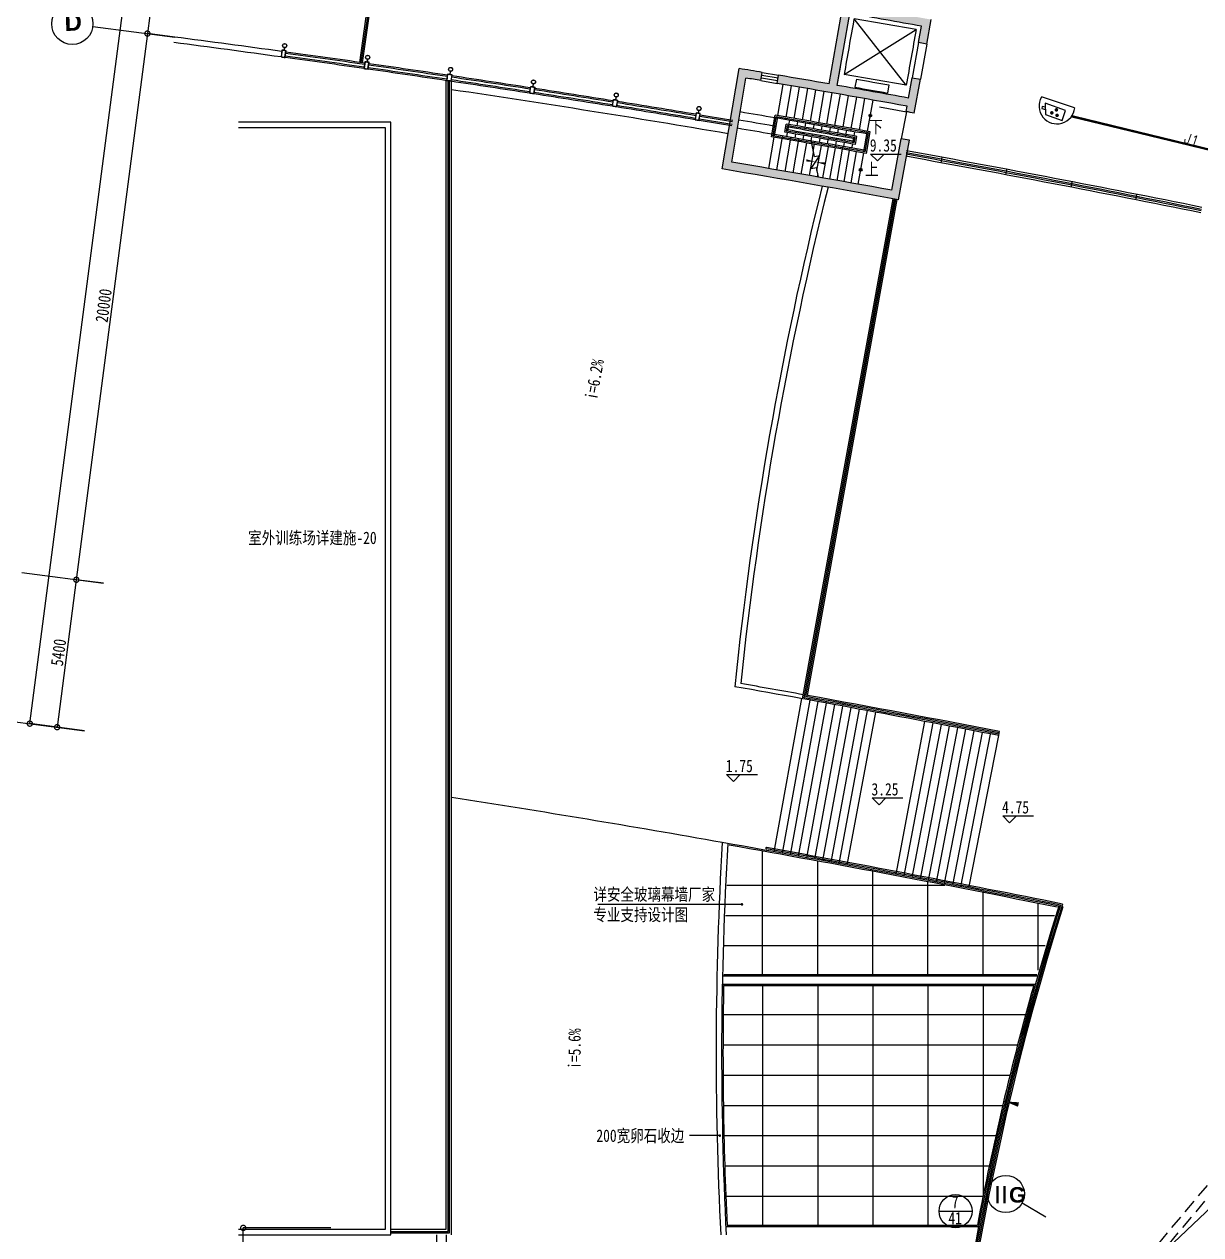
# Model space of a CAD drawing. Extents: x 23317406 to 24383751, y 42324270 to 43451021.
# Drawn here: x 23915256 to 23957967, y 42930376 to 42974335 of the extents above; entities that cross this region are included whole.
import ezdxf

# ---------------------------------------------------------------- set-up
doc = ezdxf.new("R2010")
doc.units = 0
doc.header["$MEASUREMENT"] = 0
doc.linetypes.add('DASHED', pattern=[0.75, 0.5, -0.25])
doc.layers.get('0').update_dxf_attribs({"linetype": 'CONTINUOUS'})
doc.layers.get('DEFPOINTS').update_dxf_attribs({"linetype": 'CONTINUOUS'})
for name, color, linetype in [('11111', 7, 'CONTINUOUS'), ('WZ', 7, 'CONTINUOUS'), ('墙', 7, 'CONTINUOUS'), ('柱填充', 8, 'CONTINUOUS'), ('柱形', 7, 'CONTINUOUS'), ('标注', 7, 'CONTINUOUS'), ('栏杆', 146, 'CONTINUOUS'), ('楼梯', 5, 'CONTINUOUS'), ('汉字', 7, 'CONTINUOUS'), ('监控管线', 11, 'CONTINUOUS'), ('监控设备', 1, 'CONTINUOUS'), ('辅助件', 9, 'CONTINUOUS'), ('边界', 9, 'CONTINUOUS'), ('门窗', 7, 'CONTINUOUS')]:
    doc.layers.add(name, color=color, linetype=linetype)
doc.styles.add('HZTXT', font='txt', dxfattribs={"width": 0.9, "bigfont": 'HZTXT'})
doc.styles.add('Q1', font='SimSun.ttf', dxfattribs={"width": 0.8, "height": 450})
doc.styles.add('Q200', font='SimSun.ttf', dxfattribs={"width": 0.8, "height": 450})
doc.styles.add('T-SG-01$0$Arial', font='ARIALBD.TTF')
doc.dimstyles.new('Q2', dxfattribs={"dimscale": 150, "dimtxt": 2.5, "dimasz": 2.5, "dimexe": 0, "dimexo": 0, "dimgap": 0.5, "dimtad": 1, "dimdec": 4, "dimdsep": 46, "dimtxsty": 'Q200', "dimblk1": 'DOTSMALL', "dimblk2": 'DOTSMALL', "dimsah": 1, "dimcen": 2.5, "dimadec": 0, "dimazin": 0, "dimtfac": 1, "dimtdec": 3, "dimtmove": 2, "dimatfit": 3, "dimldrblk": 'DOTSMALL', "dimfxl": 1, "dimtolj": 1, "dimtzin": 10, "dimarcsym": 0})

# ---------------------------------------------------------------- blocks, each defined once
blk = doc.blocks.new('_DOTSMALL')
at = {"color": 0, "linetype": 'ByBlock', "const_width": 0.5}
blk.add_lwpolyline([(-0.0625, 0, 1), (0.0625, 0, 1)], format="xyb", close=True, dxfattribs=at)
blk = doc.blocks.new('*D209')
at = {"color": 0, "linetype": 'ByBlock'}
for p, q in [((23921021, 42912809), (23919729, 42902893)), ((23922012, 42912680), (23921021, 42912809)), ((23920721, 42902764), (23919729, 42902893))]:
    blk.add_line(p, q, dxfattribs=at)
at = {"layer": 'DEFPOINTS', "color": 0, "linetype": 'ByBlock'}
for p in [(23922012, 42912680), (23919729, 42902893), (23920721, 42902764)]:
    blk.add_point(p, dxfattribs=at)
at = {"color": 0, "linetype": 'ByBlock', "xscale": 375, "yscale": 375, "zscale": 375}
for p, rotation in [((23921021, 42912809), 82.58110362599969), ((23919729, 42902893), 262.5811036259997)]:
    blk.add_blockref('_DOTSMALL', p, dxfattribs=dict(at, rotation=rotation))
at = {"color": 0, "linetype": 'ByBlock', "insert": (23920077, 42907890), "char_height": 450, "attachment_point": 5, "rotation": 82.5811, "style": 'Q200'}
blk.add_mtext('\\A1;10000', dxfattribs=at)
blk = doc.blocks.new('*D210')
at = {"color": 0, "linetype": 'ByBlock'}
for p, q in [((23919729, 42902893), (23917147, 42883060)), ((23920721, 42902764), (23919729, 42902893)), ((23918138, 42882931), (23917147, 42883060))]:
    blk.add_line(p, q, dxfattribs=at)
at = {"layer": 'DEFPOINTS', "color": 0, "linetype": 'ByBlock'}
for p in [(23920721, 42902764), (23917147, 42883060), (23918138, 42882931)]:
    blk.add_point(p, dxfattribs=at)
at = {"color": 0, "linetype": 'ByBlock', "xscale": 375, "yscale": 375, "zscale": 375}
for p, rotation in [((23919729, 42902893), 82.5811036260263), ((23917147, 42883060), 262.5811036260264)]:
    blk.add_blockref('_DOTSMALL', p, dxfattribs=dict(at, rotation=rotation))
at = {"color": 0, "linetype": 'ByBlock', "insert": (23918141, 42893015), "char_height": 450, "attachment_point": 5, "rotation": 82.5811, "style": 'Q200'}
blk.add_mtext('\\A1;20000', dxfattribs=at)
blk = doc.blocks.new('*D211')
at = {"color": 0, "linetype": 'ByBlock'}
for p, q in [((23917147, 42883060), (23916450, 42877706)), ((23918138, 42882931), (23917147, 42883060)), ((23917441, 42877576), (23916450, 42877706))]:
    blk.add_line(p, q, dxfattribs=at)
at = {"layer": 'DEFPOINTS', "color": 0, "linetype": 'ByBlock'}
for p in [(23918138, 42882931), (23916450, 42877706), (23917441, 42877576)]:
    blk.add_point(p, dxfattribs=at)
at = {"color": 0, "linetype": 'ByBlock', "xscale": 375, "yscale": 375, "zscale": 375}
for p, rotation in [((23917147, 42883060), 82.58110351373733), ((23916450, 42877706), 262.5811035137373)]:
    blk.add_blockref('_DOTSMALL', p, dxfattribs=dict(at, rotation=rotation))
at = {"color": 0, "linetype": 'ByBlock', "insert": (23916501, 42880422), "char_height": 450, "attachment_point": 5, "rotation": 82.5811, "style": 'Q200'}
blk.add_mtext('\\A1;5400', dxfattribs=at)
blk = doc.blocks.new('*D212')
at = {"color": 0, "linetype": 'ByBlock'}
for p, q in [((23915459, 42877835), (23925575, 42955529)), ((23927557, 42955271), (23925575, 42955529)), ((23917441, 42877576), (23915459, 42877835))]:
    blk.add_line(p, q, dxfattribs=at)
at = {"layer": 'DEFPOINTS', "color": 0, "linetype": 'ByBlock'}
for p in [(23925575, 42955529), (23927557, 42955271), (23917441, 42877576)]:
    blk.add_point(p, dxfattribs=at)
at = {"color": 0, "linetype": 'ByBlock', "xscale": 375, "yscale": 375, "zscale": 375}
for p, rotation in [((23925575, 42955529), 82.58181509032646), ((23915459, 42877835), 262.5818150903265)]:
    blk.add_blockref('_DOTSMALL', p, dxfattribs=dict(at, rotation=rotation))
at = {"color": 0, "linetype": 'ByBlock', "insert": (23920219, 42916720), "char_height": 450, "attachment_point": 5, "rotation": 82.5818, "style": 'Q200'}
blk.add_mtext('\\A1;78350', dxfattribs=at)
blk = doc.blocks.new('*D266')
at = {"color": 0, "linetype": 'ByBlock'}
for p, q in [((23926388, 42859524), (23923207, 42859524)), ((23923207, 42852024), (23923207, 42859524)), ((23926388, 42852024), (23923207, 42852024))]:
    blk.add_line(p, q, dxfattribs=at)
at = {"layer": 'DEFPOINTS', "color": 0, "linetype": 'ByBlock'}
for p in [(23923207, 42859524), (23926388, 42859524), (23926388, 42852024)]:
    blk.add_point(p, dxfattribs=at)
at = {"color": 0, "linetype": 'ByBlock', "xscale": 375, "yscale": 375, "zscale": 375}
for p, rotation in [((23923207, 42859524), 90), ((23923207, 42852024), 270)]:
    blk.add_blockref('_DOTSMALL', p, dxfattribs=dict(at, rotation=rotation))
at = {"color": 0, "linetype": 'ByBlock', "insert": (23922907, 42855774), "char_height": 450, "attachment_point": 5, "rotation": 90, "style": 'Q200'}
blk.add_mtext('\\A1;7500', dxfattribs=at)
blk = doc.blocks.new('M100')
at = {"layer": '门窗'}
blk.add_line((0, 1000), (0, 0), dxfattribs=at)
blk = doc.blocks.new('A$C0D034E6C')
at = {"layer": '标注'}
blk.add_line((0, 600), (1200, 600), dxfattribs=at)
at = {"layer": '汉字'}
blk.add_circle((600, 600), 600, dxfattribs=at)
at = {"layer": '汉字', "color": 0, "style": 'Q1', "width": 0.8}
for s, p in [('7', (464, 705)), ('41', (341, 122))]:
    blk.add_text(s, height=450, dxfattribs=at).set_placement(p)
blk = doc.blocks.new('A$C46B536CB')
at = {"layer": '柱形'}
blk.add_line((0, 277), (116, 942), dxfattribs=at)
at = {"layer": '楼梯'}
for p, q in [((2865, 2302), (609, 2695)), ((2507, 282), (609, 2695)), ((251, 675), (2865, 2302)), ((2507, 282), (251, 675)), ((698, 505), (645, 210)), ((1878, 295), (1825, 0))]:
    blk.add_line(p, q, dxfattribs=at)
for centre, radius, start, end in [((540181, -94026), 548173, 169.8374, 170.05187), ((542421, -94510), 548173, 169.8277, 170.04217), ((97184, 539815), 547873, 259.85667, 259.98199), ((97184, 539815), 548173, 259.85667, 259.98192)]:
    blk.add_arc(centre, radius, start, end, dxfattribs=at)
blk = doc.blocks.new('A$C28016630')
at = {"layer": 'WZ'}
for p, q in [((1282, 582), (78, 983)), ((111, 632), (96, 555)), ((96, 555), (227, 520)), ((223, 601), (111, 632)), ((219, 743), (228, 340)), ((952, 486), (219, 743)), ((834, 122), (957, 487)), ((228, 340), (834, 122))]:
    blk.add_line(p, q, dxfattribs=at)
at = {"layer": 'WZ', "const_width": 63.8}
for points in [[(488, 390, 1), (425, 402, 1)], [(655, 500, 1), (592, 512, 1)], [(680, 300, 1), (616, 311, 1)]]:
    blk.add_lwpolyline(points, format="xyb", close=True, dxfattribs=at)
at = {"layer": 'WZ'}
blk.add_arc((644, 646), 650, 149.9091, 354.3172, dxfattribs=at)

msp = doc.modelspace()

# ---------------------------------------------------------------- hatches: boundary and pattern name
at = {"layer": '柱填充'}
h = msp.add_hatch(color=256, dxfattribs=at)
h.paths.add_polyline_path([(23945226.76566, 42974723.99382, -0.0012071074), (23947830.76376, 42974260.77343), (23947723.68398, 42973668.37658), (23948019.02615, 42973615.7042), (23948179.34836, 42974502.65377, 0.0014808823), (23944983.00982, 42975071.24459), (23944474.17209, 42972165.5323, 0.0008534921), (23942640.40418, 42972482.91007), (23942589.74722, 42972187.21787, -0.0021973591), (23947306.04707, 42971357.88649), (23947270.4722, 42971161.07583, -0.0001377107), (23947565.69451, 42971107.74037), (23947787.78886, 42972336.43154), (23947492.44668, 42972389.10392), (23947359.39669, 42971653.03225, 0.0012063309), (23944769.66308, 42972113.71457)])
h.paths.add_polyline_path([(23946754.63653, 42968307.32134, 0.0027241008), (23940939.97252, 42969323.46665), (23941456.41817, 42972380.14527, -0.0002522831), (23941998.46994, 42972288.17843), (23942048.80132, 42972583.92621, 0.0003898921), (23941210.58459, 42972725.90436), (23940594.18169, 42969077.61033, -0.0030010749), (23946996.49657, 42967958.77005), (23947387.82016, 42970123.68714, 0.000137964), (23947092.59783, 42970177.02256)])

# ---------------------------------------------------------------- linework, layer by layer
for p, q in [((23917746.0451, 42974252.79193), (23920720.931, 42973865.42399)), ((23915163.59217, 42954420.21931), (23918138.47806, 42954032.85137)), ((23914466.32987, 42949065.4247), (23917441.21576, 42948678.05676)), ((23952338.73135, 42931014.50599), (23951477.48848, 42931522.7877))]:
    msp.add_line(p, q)
at = {"color": 2}
for centre, radius in [((23917002.32363, 42974349.63392), 750), ((23950891.16927, 42931857.23469), 675)]:
    msp.add_circle(centre, radius, dxfattribs=at)
at = {"layer": '11111'}
msp.add_lwpolyline([(23943982.5292, 42969332.70131, 0, 80, 0.0001168635), (23943646.8073, 42969391.50341, 0, 0, 0.0005960422), (23942047.27692, 42969668.89149, 0, 0, 0), (23942385.04606, 42971640.16385, 0, 0, -0.0013158392), (23945970.68538, 42971013.01131, 0, 0, -0.0011528618)], format="xyseb", dxfattribs=at)
at = {"layer": '墙', "ltscale": 100}
msp.add_line((23927433.63654, 42972948.36374), (23928862.31507, 42982946.79391), dxfattribs=at)
at = {"layer": '墙', "linetype": 'DASHED', "ltscale": 1000}
for p, q in [((23966390.07421, 42941936.12643), (23955630.8589, 42929113.79292)), ((23966781.6964, 42941936.12643), (23956090.48556, 42929194.83751))]:
    msp.add_line(p, q, dxfattribs=at)
at = {"layer": '墙', "ltscale": 1500}
for p, q in [((23940602.84136, 42939775.68778), (23952053.47724, 42939775.68778)), ((23940596.74367, 42939475.68778), (23951968.01266, 42939475.68778)), ((23940724.92796, 42930675.68777), (23949900.52471, 42930675.68777))]:
    msp.add_line(p, q, dxfattribs=at)
at = {"layer": '墙', "ltscale": 5000}
for start, end in [(67.1172342395, 67.1172342395), (66.2587266313, 66.2587266313), (64.4772342395, 64.4772342395), (64.9387266313, 64.9387266313)]:
    msp.add_arc((23850578.58196, 42857442.58139), 533172.67138, start, end, dxfattribs=at)
at = {"layer": '墙'}
for centre, radius, start, end in [((23850634.74669, 42857737.27781), 530172.67138, 79.4743453394, 79.4743453394), ((23850639.30178, 42857736.37231), 530172.67138, 78.1227654233, 78.1227654233), ((23850644.55659, 42857735.23786), 530172.67138, 77.5606287088, 77.5606287088), ((23850649.0789, 42857734.18074), 530172.67138, 76.2090487927, 76.2090487927), ((24071027.47124, 42936974.66003), 130654.70416, 166.0585432351, 174.1560831727), ((24070569.99999, 42936945.68856), 130000, 165.9909116342, 174.0630190791), ((23850576.93007, 42435186.63292), 523126.65237, 79.7637998521, 80.0166411816), ((23850576.93007, 42435186.63292), 522976.65237, 78.970118718, 80.0377203398), ((23850576.93007, 42435186.63292), 517326.65237, 79.9789757645, 81.0823697709), ((24071027.47124, 42936974.66003), 130654.70416, 176.6449761651, 182.89506755), ((23850576.93007, 42435186.63292), 517326.65237, 78.596035833, 79.9789757645), ((24071027.47124, 42936974.66003), 130454.70416, 176.6552596041, 182.8995094132), ((24048184.14004, 42912227.62671), 100000, 162.4929734398, 198.1689089277), ((24048184.14004, 42912227.62671), 99850, 162.4837744123, 198.1689117429), ((23850576.93007, 42435186.63292), 517326.65237, 78.5848973331, 78.59046657)]:
    msp.add_arc(centre, radius, start, end, dxfattribs=at)
at = {"layer": '柱形'}
for p, q in [((23944474.17209, 42972165.5323), (23944983.00982, 42975071.24459)), ((23944769.66308, 42972113.71457), (23945226.76566, 42974723.99382)), ((23948019.02615, 42973615.7042), (23948179.34836, 42974502.65377)), ((23947723.68398, 42973668.37658), (23947830.76376, 42974260.77343)), ((23948019.02615, 42973615.7042), (23947723.68398, 42973668.37658)), ((23924697.09264, 42973483.33224), (23924683.45162, 42973384.267)), ((23924703.03656, 42973482.51378), (23924689.39553, 42973383.44853)), ((23927709.88973, 42973060.73037), (23927695.70792, 42972961.74109)), ((23927715.82908, 42973059.87946), (23927701.64728, 42972960.89018)), ((23940594.18169, 42969077.61033), (23941210.58459, 42972725.90436)), ((23930720.13037, 42972619.62042), (23930705.3809, 42972520.71414)), ((23930726.06475, 42972618.73546), (23930711.31527, 42972519.82917)), ((23940939.97252, 42969323.46665), (23941456.41817, 42972380.14527)), ((23941998.46994, 42972288.17843), (23942048.80132, 42972583.92621)), ((23942589.74722, 42972187.21787), (23942640.40418, 42972482.91007)), ((23947359.39669, 42971653.03225), (23947492.44668, 42972389.10392)), ((23947492.44668, 42972389.10392), (23947787.78886, 42972336.43154)), ((23947565.69451, 42971107.74037), (23947787.78886, 42972336.43154)), ((23933728.10202, 42972163.29445), (23933712.78535, 42972064.47441)), ((23933734.03122, 42972162.37545), (23933718.71455, 42972063.55541)), ((23936733.11883, 42971688.51814), (23936717.26274, 42971589.78322)), ((23936739.04292, 42971687.56677), (23936723.18684, 42971588.83185)), ((23939735.69655, 42971198.55323), (23939719.30153, 42971099.90637)), ((23939741.61537, 42971197.56953), (23939725.22034, 42971098.92267)), ((23947270.4722, 42971161.07583), (23947306.04707, 42971357.88649)), ((23946754.63653, 42968307.32134), (23947092.59783, 42970177.02256)), ((23946996.49657, 42967958.77005), (23947387.82016, 42970123.68714))]:
    msp.add_line(p, q, dxfattribs=at)
for points in [[(23924578.02138, 42973146.42029, -0.0000690579), (23924726.61924, 42973125.95876), (23924760.7218, 42973373.62187, 0.0000690261), (23924612.12394, 42973394.0834)], [(23924584.78386, 42973151.54653, -0.0000635325), (23924721.4939, 42973132.72192), (23924753.95953, 42973368.4972, 0.0000635047), (23924617.2495, 42973387.32182)], [(23927588.9804, 42972724.47368, -0.0000690579), (23927737.46431, 42972703.20097), (23927772.91882, 42972950.67416, 0.0000690261), (23927624.43491, 42972971.94687)], [(23927595.77078, 42972729.56291, -0.0000635325), (23927732.37598, 42972709.99202), (23927766.12867, 42972945.5865, 0.0000635047), (23927629.52347, 42972965.15739)], [(23930745.65334, 42972261.93872, 0.0000690579), (23930597.29391, 42972284.06293), (23930634.16761, 42972531.32865, -0.0000690261), (23930782.52703, 42972509.20443)], [(23930740.60404, 42972268.75885, 0.0000635325), (23930604.11337, 42972289.11313), (23930639.21713, 42972524.51009, -0.0000635047), (23930775.7078, 42972504.15581)], [(23933751.57252, 42971805.4722, 0.0000690579), (23933603.34246, 42971828.4472), (23933641.63413, 42972075.4973, -0.0000690261), (23933789.86419, 42972052.5223)], [(23933746.56244, 42971812.32119, 0.0000635325), (23933610.19078, 42971833.45819), (23933646.64445, 42972068.64988, -0.0000635047), (23933783.01611, 42972047.51288)], [(23936754.63495, 42971330.57306, 0.0000690579), (23936606.53257, 42971354.35718), (23936646.17278, 42971601.19449, -0.0000690261), (23936794.27516, 42971577.41036)], [(23936749.66235, 42971337.4493, 0.0000635325), (23936613.40816, 42971359.3307), (23936651.14564, 42971594.31981, -0.0000635047), (23936787.39983, 42971572.43842)], [(23939607.28737, 42970865.08853, -0.0000690579), (23939755.25766, 42970840.49599), (23939796.24523, 42971087.11314, 0.0000690261), (23939648.27494, 42971111.70568)], [(23939614.19001, 42970870.02442, -0.0000635325), (23939750.32268, 42970847.39928), (23939789.34285, 42971082.17881, 0.0000635047), (23939653.21018, 42971104.80395)]]:
    msp.add_lwpolyline(points, format="xyb", close=True, dxfattribs=at)
for centre, radius in [((23924710.29537, 42973557.22194), 75), ((23924710.29537, 42973557.22194), 69), ((23927723.49576, 42973134.54687), 75), ((23927723.49576, 42973134.54687), 69), ((23930734.15967, 42972693.35765), 75), ((23930734.15967, 42972693.35765), 69), ((23933742.55412, 42972236.94998), 75), ((23933742.55412, 42972236.94998), 69), ((23936747.97294, 42971762.09365), 75), ((23936747.97294, 42971762.09365), 69), ((23939750.95223, 42971272.04652), 75), ((23939750.95223, 42971272.04652), 69)]:
    msp.add_circle(centre, radius, dxfattribs=at)
for centre, radius, start, end in [((23850592.86982, 42435187.7807), 547772.67138, 79.7749480874, 80.0515965909), ((23850592.88397, 42435187.85065), 545122.67138, 80.3417393991, 80.431096077), ((23850592.88397, 42435187.85065), 544822.67138, 80.3417393991, 80.3995584251), ((23850592.88397, 42435187.85065), 545122.67138, 80.0830552726, 80.2786583103), ((23850592.88397, 42435187.85065), 544822.67138, 79.7750615143, 80.2786583103), ((23850592.86982, 42435187.78071), 545122.67136, 79.7750497834, 80.0515203189), ((23850592.88397, 42435187.85065), 544622.67138, 79.7435082695, 79.7750692381), ((23850592.88397, 42435187.85065), 543622.67138, 79.7434889174, 79.7751079427), ((23850592.88397, 42435187.85065), 541722.67138, 79.7751818752, 80.3994982451), ((23850592.88397, 42435187.85065), 541422.67138, 79.743446091, 80.431239733)]:
    msp.add_arc(centre, radius, start, end, dxfattribs=at)
at = {"layer": '标注'}
msp.add_point((23950863.16358, 42935219.52834), dxfattribs=at)
msp.add_point((23950863.16358, 42935219.52834), dxfattribs=at)
msp.add_point((23950863.16358, 42935219.52834), dxfattribs=at)
msp.add_solid([(23951368.92838, 42935185.66965), (23951330.60854, 42935023.46802), (23950863.16358, 42935219.52834)], dxfattribs=at)
at = {"layer": '栏杆', "ltscale": 100}
for p, q in [((23927483.13378, 42972941.29107), (23928911.81231, 42982939.72123)), ((23927532.63103, 42972934.21839), (23928961.30956, 42982932.64856))]:
    msp.add_line(p, q, dxfattribs=at)
at = {"layer": '栏杆'}
for p, q in [((23930645, 42930500.68936), (23930645, 42972276.9533)), ((23930695, 42930450.68936), (23930695, 42972269.49715)), ((23942382.58898, 42970244.28448), (23942517.9994, 42971032.74123)), ((23942440.33185, 42970285.10668), (23942558.81596, 42970975.00633)), ((23942868.31247, 42970414.42086), (23942919.33629, 42970710.04998)), ((23942926.08913, 42970455.19521), (23942960.10501, 42970652.28129)), ((23945388.5, 42970024.59407), (23945423.38629, 42970221.52794)), ((23945429.01069, 42969966.63223), (23945481.34012, 42970262.03304)), ((23945787.70885, 42969699.75174), (23945910.38179, 42970388.91889)), ((23945828.17151, 42969641.75637), (23945968.36916, 42970429.37597)), ((23928570, 42930500.68778), (23930645, 42930500.68778)), ((23928570, 42930450.68778), (23930695, 42930450.68778))]:
    msp.add_line(p, q, dxfattribs=at)
for centre, radius, start, end in [((23850592.88397, 42435187.85065), 543672.67138, 79.8964258685, 80.2655668424), ((23850592.88397, 42435187.85065), 543622.67138, 79.9016947107, 80.2602980002), ((23850592.88397, 42435187.85065), 543422.67138, 79.9438842475, 80.2181084634), ((23850592.88397, 42435187.85065), 543372.67138, 79.9491555134, 80.2128371975), ((23850592.88397, 42435187.85065), 543122.67138, 79.9438784237, 80.2181142872), ((23850592.88397, 42435187.85065), 543172.67138, 79.9491535721, 80.2128391388), ((23942201.14698, 42944411.01642), 25, 79.799968532, 259.79996854)]:
    msp.add_arc(centre, radius, start, end, dxfattribs=at)
at = {"layer": '栏杆', "ltscale": 300}
for radius, start, end in [(542872.67138, 79.8964103383, 80.2655823726), (542922.67138, 79.9016879162, 80.2603047947)]:
    msp.add_arc((23850592.88397, 42435187.85065), radius, start, end, dxfattribs=at)
at = {"layer": '栏杆', "ltscale": 100}
for centre, radius, start, end in [((23850576.93007, 42435186.63292), 517376.65237, 78.5954420754, 79.7999685343), ((23850576.93007, 42435186.63292), 517426.65237, 78.589276839, 79.7999685343), ((24048184.14004, 42912227.62671), 99950, 162.4610808421, 198.1783158091), ((24048184.14004, 42912227.62671), 99900, 162.4291578635, 198.1783158091)]:
    msp.add_arc(centre, radius, start, end, dxfattribs=at)
at = {"layer": '楼梯'}
for p, q in [((23942616.55805, 42971015.82399), (23942811.21051, 42972149.23054)), ((23942912.46021, 42970964.92131), (23943107.73858, 42972098.2202)), ((23943208.33421, 42970913.85523), (23943404.23843, 42972047.04609)), ((23943504.17997, 42970862.62575), (23943700.70997, 42971995.70825)), ((23943799.99739, 42970811.2329), (23943997.15312, 42971944.20669)), ((23944095.78639, 42970759.67669), (23944293.56778, 42971892.54143)), ((23944391.54686, 42970707.95713), (23944589.95386, 42971840.71247)), ((23944687.27873, 42970656.07424), (23944886.31127, 42971788.71984)), ((23944982.9819, 42970604.02805), (23945182.63993, 42971736.56355)), ((23945278.65628, 42970551.81855), (23945478.93973, 42971684.24362)), ((23945574.30179, 42970499.44577), (23945775.2106, 42971631.76006)), ((23945869.91832, 42970446.90973), (23946071.45244, 42971579.11289)), ((23942489.61079, 42970276.6458), (23942608.09489, 42970966.54544)), ((23942895.47948, 42970866.37358), (23942903.96984, 42970915.64745)), ((23942975.36104, 42970446.69351), (23943009.37692, 42970643.77959)), ((23943017.88089, 42970693.0511), (23943043.3928, 42970840.86566)), ((23943191.29906, 42970815.31689), (23943199.81664, 42970864.58606)), ((23943296.54238, 42970543.39321), (23943305.07355, 42970592.66003)), ((23943313.60473, 42970641.92684), (23943339.19827, 42970789.72728)), ((23943487.09041, 42970764.09684), (23943495.63519, 42970813.36129)), ((23943592.18353, 42970492.11508), (23943600.74191, 42970541.37717)), ((23943609.3003, 42970590.63927), (23943634.97546, 42970738.42556)), ((23943782.85342, 42970712.71344), (23943791.4254, 42970761.97317)), ((23943904.9675, 42970539.1884), (23943930.72427, 42970686.96049)), ((23944078.588, 42970661.16671), (23944087.18719, 42970710.4217)), ((23944200.60624, 42970487.57426), (23944226.44461, 42970635.3321)), ((23944374.29408, 42970609.45666), (23944382.92047, 42970658.7069)), ((23944496.21643, 42970435.79686), (23944522.1364, 42970583.5404)), ((23944669.97155, 42970557.58332), (23944678.62514, 42970606.82878)), ((23944791.79798, 42970383.85621), (23944817.79953, 42970531.58542)), ((23944965.62033, 42970505.5467), (23944974.30112, 42970554.78737)), ((23942286.49517, 42969093.9607), (23942481.14764, 42970227.36726)), ((23942581.33602, 42969043.2406), (23942776.61438, 42970176.53948)), ((23942785.10475, 42970225.81334), (23942793.59511, 42970275.08721)), ((23942876.1488, 42968992.35767), (23943072.05302, 42970125.54854)), ((23942941.34516, 42970249.60744), (23942966.85707, 42970397.42199)), ((23943080.57059, 42970174.81771), (23943089.08817, 42970224.08687)), ((23943236.82412, 42970198.52551), (23943262.41766, 42970346.32596)), ((23943270.94884, 42970395.59277), (23943279.48002, 42970444.85958)), ((23943270.94884, 42970395.59277), (23943279.48002, 42970444.85958)), ((23943376.00823, 42970123.6589), (23943384.55301, 42970172.92336)), ((23943532.27483, 42970147.28041), (23943557.94999, 42970295.0667)), ((23943566.50837, 42970344.32879), (23943575.06676, 42970393.59089)), ((23943671.41757, 42970072.33695), (23943679.98956, 42970121.59668)), ((23943827.69719, 42970095.87215), (23943853.45396, 42970243.64424)), ((23943862.03955, 42970292.9016), (23943870.62514, 42970342.15896)), ((23943887.79632, 42970440.67368), (23943896.38191, 42970489.93104)), ((23944123.09111, 42970044.30075), (23944148.92949, 42970192.05859)), ((23944157.54228, 42970241.3112), (23944166.15507, 42970290.56381)), ((23944183.38065, 42970389.06904), (23944191.99345, 42970438.32165)), ((23944418.45651, 42969992.56622), (23944444.37648, 42970140.30977)), ((23944453.01647, 42970189.55762), (23944461.65646, 42970238.80547)), ((23944478.93644, 42970337.30116), (23944487.57644, 42970386.54901)), ((23944713.7933, 42969940.66859), (23944739.79486, 42970088.39779)), ((23944748.46204, 42970137.64086), (23944757.12923, 42970186.88393)), ((23944774.4636, 42970285.37007), (23944783.13079, 42970334.61314)), ((23945043.87889, 42970085.56096), (23945052.57327, 42970134.79923)), ((23945069.96203, 42970233.27578), (23945078.65641, 42970282.51406)), ((23945087.35079, 42970331.75233), (23945113.43394, 42970479.46716)), ((23945261.24033, 42970453.3468), (23945269.94831, 42970502.58268)), ((23945339.26694, 42970033.31791), (23945356.71008, 42970131.78484)), ((23945356.71008, 42970131.78484), (23945374.15322, 42970230.25177)), ((23945382.87479, 42970279.48524), (23945409.03951, 42970427.18564)), ((23945738.48303, 42969708.51636), (23945861.15597, 42970397.68351)), ((23943170.93345, 42968941.31194), (23943367.46345, 42970074.39444)), ((23943465.68986, 42968890.10342), (23943662.84558, 42970023.07722)), ((23943760.41794, 42968838.73213), (23943906.06146, 42969672.95826)), ((23943895.12897, 42969726.49982), (23943938.50992, 42969975.03397)), ((23943947.1073, 42970024.28928), (23943955.70467, 42970073.54458)), ((23944034.86839, 42969018.54382), (23944194.46179, 42969930.29516)), ((23944203.08274, 42969979.54634), (23944211.70369, 42970028.79753)), ((23944251.56819, 42968752.75163), (23944450.39222, 42969885.43384)), ((23944459.03674, 42969934.6809), (23944467.68127, 42969983.92795)), ((23944506.93501, 42968707.86312), (23944706.30115, 42969840.45004)), ((23944714.96924, 42969889.69295), (23944723.63733, 42969938.93586)), ((23944762.28031, 42968662.85239), (23944962.18852, 42969795.34376)), ((23944970.88018, 42969844.58251), (23944979.57184, 42969893.82127)), ((23945009.10137, 42969888.60785), (23945035.18451, 42970036.32268)), ((23945017.60405, 42968617.71945), (23945218.05427, 42969750.11501)), ((23945226.76949, 42969799.3496), (23945235.48472, 42969848.58419)), ((23945272.90615, 42968572.46431), (23945473.89834, 42969704.7638)), ((23945304.38065, 42969836.38404), (23945330.54537, 42969984.08444)), ((23945482.63713, 42969753.99421), (23945491.37592, 42969803.22462)), ((23945528.18657, 42968527.08698), (23945729.72068, 42969659.29014)), ((23944055.1176, 42968787.19807), (23944066.93553, 42968854.66955)), ((23942482.82375, 42944284.04202), (23943486.57698, 42949844.16607)), ((23942777.75108, 42944230.71142), (23943784.72537, 42949790.25302)), ((23943072.64746, 42944177.20996), (23944082.84247, 42949736.16724)), ((23943367.51279, 42944123.53766), (23944380.92818, 42949681.90876)), ((23943662.34698, 42944069.69454), (23944678.98241, 42949627.47759)), ((23943957.14993, 42944015.68063), (23944977.00506, 42949572.87376)), ((23944251.92153, 42943961.49592), (23945274.99602, 42949518.09728)), ((23944546.66169, 42943907.14046), (23945572.9552, 42949463.14816)), ((23944841.37032, 42943852.61424), (23945870.88249, 42949408.02644)), ((23945136.0473, 42943797.9173), (23946168.7778, 42949352.73212)), ((23946903.43925, 42943466.15137), (23947955.47238, 42949017.3428)), ((23947197.89199, 42943410.25985), (23948253.141, 42948960.84086)), ((23947492.31231, 42943354.19774), (23948550.77683, 42948904.16647)), ((23947786.70009, 42943297.96507), (23948848.37978, 42948847.31965)), ((23948081.05525, 42943241.56186), (23949145.94975, 42948790.30043)), ((23948375.37768, 42943184.98813), (23949443.48663, 42948733.10883)), ((23948669.66729, 42943128.24389), (23949740.99033, 42948675.74485)), ((23948963.92397, 42943071.32917), (23950038.46075, 42948618.20853)), ((23949258.14763, 42943014.24398), (23950335.89778, 42948560.49989)), ((23949552.33816, 42942956.98834), (23950633.30133, 42948502.61893)), ((23930219.99999, 42930375.68857), (23930220, 42923375.68857)), ((23930569.99999, 42930375.68857), (23930570, 42923375.68857))]:
    msp.add_line(p, q, dxfattribs=at)
at = {"layer": '楼梯', "ltscale": 300}
for radius, start, end in [(543572.67138, 80.2655697509, 80.3995216221), (542972.67138, 80.2655814006, 80.3995216221), (543272.67138, 80.2655755725, 80.3995216221), (543272.67138, 80.2550281888, 80.2603018806), (543572.67138, 80.2550281888, 80.2602989698), (542972.67138, 80.2550281888, 80.2603047947), (542972.67138, 79.9069645221, 80.2550281888)]:
    msp.add_arc((23850592.88397, 42435187.85065), radius, start, end, dxfattribs=at)
at = {"layer": '楼梯'}
for radius, start, end in [(543572.67138, 79.9069645221, 80.2550281888), (543322.67138, 79.9544277494, 80.2075649615), (543222.67138, 79.9544277494, 80.2075649615)]:
    msp.add_arc((23850592.88397, 42435187.85065), radius, start, end, dxfattribs=at)
at = {"layer": '汉字'}
for p, q in [((23943944.77668, 42969529.11105), (23943823.76482, 42970121.76336)), ((23944090.48648, 42968781.00185), (23944020.93731, 42969136.42244))]:
    msp.add_line(p, q, dxfattribs=at)
at = {"layer": '汉字', "color": 0}
for p, q in [((23943825.55232, 42969097.41795), (23944139.50609, 42969567.98466)), ((23943944.77668, 42969529.11105), (23944139.50609, 42969567.98466)), ((23945978.25093, 42969619.97019), (23947096.25093, 42969619.97019)), ((23945978.25093, 42969619.97019), (23946228.25093, 42969369.97019)), ((23946478.25093, 42969619.97019), (23946228.25093, 42969369.97019)), ((23943825.55232, 42969097.41795), (23944020.93731, 42969136.42244)), ((23940751.83877, 42947085.00876, 1), (23941869.83877, 42947085.00876, 1)), ((23940751.83877, 42947085.00876, 1), (23941001.83877, 42946835.00876, 1)), ((23941251.83877, 42947085.00876, 1), (23941001.83877, 42946835.00876, 1)), ((23946038.33494, 42946238.96074, 1), (23947156.33494, 42946238.96074, 1)), ((23946038.33494, 42946238.96074, 1), (23946288.33494, 42945988.96074, 1)), ((23946538.33494, 42946238.96074, 1), (23946288.33494, 42945988.96074, 1)), ((23950777.99694, 42945584.64279, 1), (23951895.99694, 42945584.64279, 1)), ((23950777.99694, 42945584.64279, 1), (23951027.99694, 42945334.64279, 1)), ((23951277.99694, 42945584.64279, 1), (23951027.99694, 42945334.64279, 1))]:
    msp.add_line(p, q, dxfattribs=at)
for points in [[(23938232.26339, 42971193.13217, 0, 0, 0), (23935343.78779, 42953530.29709, 200, 0, 0), (23934980.26976, 42951307.40868, 0, 0, 0)], [(23935702.39943, 42945461.57814, 0, 0, 0), (23935702.39943, 42931855.49687, 200, 0, 0), (23935702.39943, 42930375.68857, 0, 0, 0)]]:
    msp.add_lwpolyline(points, format="xyseb", dxfattribs=at)
at = {"layer": '汉字'}
msp.add_lwpolyline([(23943982.5292, 42969332.70131, 0, 80, -0.0002468553), (23944310.84192, 42969275.22574, 0, 0, -0.000482049), (23945620.23689, 42969043.95409, 0, 0, -0.0004979363)], format="xyseb", dxfattribs=at)
msp.add_lwpolyline([(23956286.29666, 42929428.19608), (23966051.5662, 42938684.4377), (23969094.87812, 42937779.23237)], dxfattribs=at)
for centre in [(23945970.68538, 42971013.01131), (23945620.23689, 42969043.95409)]:
    msp.add_circle(centre, 50, dxfattribs=at)
at = {"layer": '监控管线', "const_width": 80}
msp.add_lwpolyline([(23953296.97281, 42970992.06851), (23965352.53796, 42968057.0973), (23983428.69966, 42963698.79305), (24000239.13044, 42962650.39265), (24022106.67355, 42957775.8263)], dxfattribs=at)
at = {"layer": '监控设备', "color": 1}
msp.add_line((23953281.58669, 42970977.49985), (23983356.37987, 42963690.97096), dxfattribs=at)
at = {"layer": '辅助件'}
for p, q in [((23930570, 42930575.68936), (23930570, 42972288.66292)), ((23930770, 42930375.68857), (23930770, 42972258.84381)), ((23928570, 42930575.68778), (23930570, 42930575.68778))]:
    msp.add_line(p, q, dxfattribs=at)
for points in [[(23923035.64325, 42930375.68857), (23928570, 42930375.68857), (23928570, 42970775.68857), (23923035.64325, 42970775.68857)], [(23923035.64325, 42930575.68857), (23928370, 42930575.68857), (23928370, 42970575.68857), (23923035.64325, 42970575.68857)]]:
    msp.add_lwpolyline(points, dxfattribs=at)
for centre, radius, start, end in [((23851631.34495, 42443892.96144), 534256.67914, 82.1523224487, 82.5738832081), ((23850578.58196, 42435190.26996), 543222.67138, 82.1677218163, 82.5824159486), ((23850578.58196, 42435190.26996), 542722.67138, 80.4296577087, 81.5029995254)]:
    msp.add_arc(centre, radius, start, end, dxfattribs=at)
at = {"layer": '边界'}
for p, q in [((23943513.23061, 42949839.3352), (23946799.65417, 42967994.16924)), ((23943687.56161, 42949960.27707), (23946947.2553, 42967967.45019)), ((23950633.30133, 42948502.61893), (23950661.99947, 42948649.84806)), ((23940653.93671, 42939825.68778), (23952015.80053, 42939825.68778)), ((23940645.80333, 42939425.68778), (23951901.90921, 42939425.68778)), ((23940772.57801, 42930725.68777), (23949859.0454, 42930725.68777))]:
    msp.add_line(p, q, dxfattribs=at)
for centre, radius, start, end in [((23850576.93007, 42435186.63292), 523126.65237, 78.970118718, 79.7473710059), ((23850576.93007, 42435186.63292), 517276.65237, 78.6077659827, 79.9504454174), ((24071027.47124, 42936974.66003), 130404.70416, 178.9230310645, 182.7466563372), ((24048184.14004, 42912227.62671), 100050, 164.2259339108, 169.3453876654)]:
    msp.add_arc(centre, radius, start, end, dxfattribs=at)
at = {"layer": '门窗'}
for p, q in [((23947723.68398, 42973668.37658), (23947492.44668, 42972389.10392)), ((23948019.02615, 42973615.7042), (23947790.78092, 42972335.89792)), ((23941998.46994, 42972288.17843), (23942589.74722, 42972187.21787)), ((23942015.30134, 42972386.75177), (23942606.57861, 42972285.79122)), ((23942031.99361, 42972485.34883), (23942623.62081, 42972384.47479)), ((23942048.80132, 42972583.92621), (23942640.42853, 42972483.05217)), ((23947282.93291, 42971158.85367), (23947092.60273, 42970177.04971)), ((23948564.47741, 42969502.57096), (23948528.40164, 42969305.85151)), ((23950887.7561, 42968867.78608), (23950924.7089, 42969064.38701)), ((23953287.57652, 42968614.80365), (23953249.76183, 42968418.41106)), ((23955609.75468, 42967958.58207), (23955648.44701, 42968154.84806)), ((23942062.40031, 42939825.68778), (23942062.40031, 42944308.95989)), ((23944062.40031, 42939825.68778), (23944062.40031, 42943945.51681)), ((23946062.40031, 42939825.68778), (23946062.40031, 42943573.94596)), ((23948062.40031, 42939825.68778), (23948062.40031, 42943194.22949)), ((23950062.40031, 42939825.68778), (23950062.40031, 42942806.34914)), ((23952062.40031, 42939987.55557), (23952062.40031, 42942410.28617)), ((23942062.40031, 42939425.68778), (23942062.40031, 42930725.68777)), ((23944062.40031, 42939425.68778), (23944062.40031, 42930725.68777)), ((23946062.40031, 42939425.68778), (23946062.40031, 42930725.68777)), ((23948062.40031, 42939425.68778), (23948062.40031, 42930725.68777)), ((23950062.40031, 42939425.68778), (23950062.40031, 42931775.68778))]:
    msp.add_line(p, q, dxfattribs=at)
at = {"layer": '门窗', "ltscale": 100}
for p, q in [((23943571.34395, 42949879.66578), (23946848.85455, 42967985.26289)), ((23943629.4532, 42949919.97378), (23946898.05492, 42967976.35654))]:
    msp.add_line(p, q, dxfattribs=at)
at = {"layer": '门窗', "ltscale": 2000}
for p, q in [((23940765.56459, 42943075.68778), (23948678.11781, 42943075.68778)), ((23940718.69722, 42941975.68778), (23952658.98439, 42941975.68778)), ((23940681.12934, 42940875.68778), (23952323.34985, 42940875.68778)), ((23940630.29341, 42938375.68778), (23951611.46584, 42938375.68778)), ((23940623.11454, 42937275.68778), (23951320.33289, 42937275.68778)), ((23940625.21471, 42936175.68778), (23951042.52758, 42936175.68778)), ((23940636.59438, 42935075.68778), (23950777.9359, 42935075.68778)), ((23940657.25597, 42933975.68778), (23950526.45043, 42933975.68778)), ((23940687.2039, 42932875.68778), (23950287.97018, 42932875.68778)), ((23940726.44457, 42931775.68778), (23950062.40031, 42931775.68778))]:
    msp.add_line(p, q, dxfattribs=at)
at = {"layer": '门窗'}
for centre, radius, start, end in [((23885103.91698, 42680298.82056), 295545.42085, 81.7336389547, 82.2940655655), ((23887909.75138, 42700584.05677), 275167.10196, 81.7045640019, 82.3066719859), ((23887909.75138, 42700584.05677), 275217.10196, 81.7045898677, 82.3066770844), ((23885103.91698, 42680298.82056), 295495.42085, 81.7336199131, 82.2940461876), ((23850592.88397, 42435187.85065), 543072.67138, 81.5276530121, 81.8326436699), ((23850592.88397, 42435187.85065), 543172.67138, 81.5276190749, 81.8326463015), ((23850592.88397, 42435187.85065), 543222.67138, 81.5276021109, 81.832647617), ((23850592.88397, 42435187.85065), 543022.67138, 81.5276699854, 81.8326423638), ((23850592.88397, 42435187.85065), 543072.67138, 81.2068693301, 81.5118274916), ((23850592.88397, 42435187.85065), 543172.67138, 81.2068661351, 81.5117964679), ((23850592.88397, 42435187.85065), 543222.67138, 81.206864538, 81.5117809603), ((23850592.88397, 42435187.85065), 543022.67138, 81.2068709208, 81.5118430077), ((23850592.88397, 42435187.85065), 543072.67138, 80.8860708147, 81.1910438844), ((23850592.88397, 42435187.85065), 543172.67138, 80.8860690762, 81.1910436029), ((23850592.88397, 42435187.85065), 543222.67138, 80.8860682072, 81.1910434622), ((23850592.88397, 42435187.85065), 543022.67138, 80.8860716842, 81.1910440246), ((23850592.88397, 42435187.85065), 543172.67138, 80.5652719718, 80.8702465442), ((23850592.88397, 42435187.85065), 543222.67138, 80.5652718309, 80.8702471316), ((23850592.88397, 42435187.85065), 543022.67138, 80.5652723947, 80.8702447815), ((23850592.88397, 42435187.85065), 543072.67138, 80.5652722538, 80.8702453692), ((23850592.88397, 42435187.85065), 543172.67138, 80.4222100818, 80.5494494398), ((23850592.88397, 42435187.85065), 543222.67138, 80.4221609081, 80.5494507552), ((23850592.88397, 42435187.85065), 543022.67138, 80.4223576571, 80.5494454936), ((23850592.88397, 42435187.85065), 543072.67138, 80.4223084563, 80.5494468082), ((23850578.58196, 42435190.26996), 543147.67138, 78.5939896249, 79.7448089244), ((23850578.58196, 42435190.26996), 543222.67138, 78.593988742, 79.7448089244), ((23850578.58196, 42435190.26996), 543022.67138, 78.5939910969, 79.7448089244), ((23850578.58196, 42435190.26996), 543097.67138, 78.5939902136, 79.7448089244)]:
    msp.add_arc(centre, radius, start, end, dxfattribs=at)
at = {"layer": '门窗', "ltscale": 100}
for radius, end in [(523026.65237, 79.7583272032), (523076.65237, 79.7528485809)]:
    msp.add_arc((23850576.93007, 42435186.63292), radius, 78.970118718, end, dxfattribs=at)

# ---------------------------------------------------------------- block references
at = {"layer": '柱填充'}
msp.add_blockref('A$C46B536CB', (23944769.66324, 42971836.26389), dxfattribs=at)
at = {"layer": '标注'}
msp.add_blockref('A$C0D034E6C', (23948464.89062, 42930633.01943, 1), dxfattribs=at)
at = {"layer": '监控设备'}
msp.add_blockref('A$C28016630', (23952103.07716, 42970719.26143), dxfattribs=at)
at = {"layer": '门窗', "xscale": -1, "rotation": 79.75269688751754}
msp.add_blockref('M100', (23947282.93359, 42971158.85355), dxfattribs=at)

# ---------------------------------------------------------------- texts
at = {"color": 3, "style": 'T-SG-01$0$Arial'}
msp.add_text('D', height=625, rotation=1.212407605, dxfattribs=at).set_placement((23916724.66161, 42974089.76791))
for s, height, p in [('Ⅱ', 637.5, (23950278.62418, 42931514.66558)), ('G', 562.5, (23951005.31187, 42931546.16544))]:
    msp.add_text(s, height=height, dxfattribs=at).set_placement(p)
at = {"layer": '汉字', "color": 0, "style": 'Q1', "width": 0.8}
for s, p in [('下', (23945932.3095, 42970390.22492)), ('9.35', (23945953.17052, 42969710.64819)), ('上', (23945780.10104, 42968842.24046)), ('室外训练场详建施-20', (23923387.18497, 42955459.52318)), ('1.75', (23940726.75837, 42947175.68676, 1)), ('3.25', (23946013.25453, 42946329.63874, 1)), ('4.75', (23950752.91654, 42945675.32079, 1)), ('详安全玻璃幕墙厂家', (23935917.57846, 42942512.2764)), ('专业支持设计图', (23935917.57846, 42941774.31532)), ('200宽卵石收边', (23936027.26982, 42933749.87672))]:
    msp.add_text(s, height=450, dxfattribs=at).set_placement(p)
for s, rotation, p in [('i=6.2%', 80.035650515, (23936048.70138, 42960676.93013)), ('i=5.6%', 90, (23935456.01522, 42936401.16589))]:
    msp.add_text(s, height=450, rotation=rotation, dxfattribs=at).set_placement(p)
at = {"layer": '监控管线', "insert": (23957452.11088, 42970402.14667), "char_height": 375, "attachment_point": 1, "rotation": 341.534270608, "style": 'HZTXT'}
msp.add_mtext('{\\C2;J1}', dxfattribs=at)

# ---------------------------------------------------------------- dimensions: what is measured, and where the dimension line sits
at = {"layer": '标注'}
for p1, p2, distance, picture, middle, set_off in [((23917441.2157620415, 42948678.0567647219), (23927557.0103652999, 43026372.2856276482), 1999.0239926455, '*D212', (23920219.3313628398, 42987821.9989498481), (0, 71101.6110028625)), ((23922012.15746, 42983781.71031), (23920720.931, 42973865.42399), -1000, '*D209', (23920077.42701, 42978991.42659), (0, 71101.611)), ((23920720.931, 42973865.42399), (23918138.47806, 42954032.85137), -1000, '*D210', (23918140.58731, 42964116.99712), (0, 71101.611)), ((23918138.47806, 42954032.85137), (23917441.21576, 42948678.05676), -1000, '*D211', (23916500.72969, 42951523.31351), (0, 71101.611))]:
    dim = msp.add_aligned_dim(p1=p1, p2=p2, distance=distance, dimstyle='Q2', dxfattribs=at)
    dim.commit()
    dim.dimension.update_dxf_attribs({"geometry": picture, "text_midpoint": middle, "insert": set_off})
dim = msp.add_linear_dim(base=(23923207.34387, 42930625.68698), p1=(23926387.50773, 42923125.68698), p2=(23926387.50773, 42930625.68698), angle=90, dimstyle='Q2', override={"dimdec": 0}, dxfattribs=at)
dim.commit()
dim.dimension.update_dxf_attribs({"geometry": '*D266', "text_midpoint": (23922907.34387, 42926875.68698), "insert": (0, 71101.611)})

# ---------------------------------------------------------------- leaders
at = {"layer": '汉字'}
for points in [[(23941311.23375, 42942374.51599), (23936084.73099, 42942374.51599)], [(23940507.98459, 42933975.68778), (23939401.73594, 42933975.68778)]]:
    msp.add_leader(points, dimstyle='Q2', override={"dimldrblk": 'DOTSMALL'}, dxfattribs=at)

doc.saveas('drawing.dxf')
